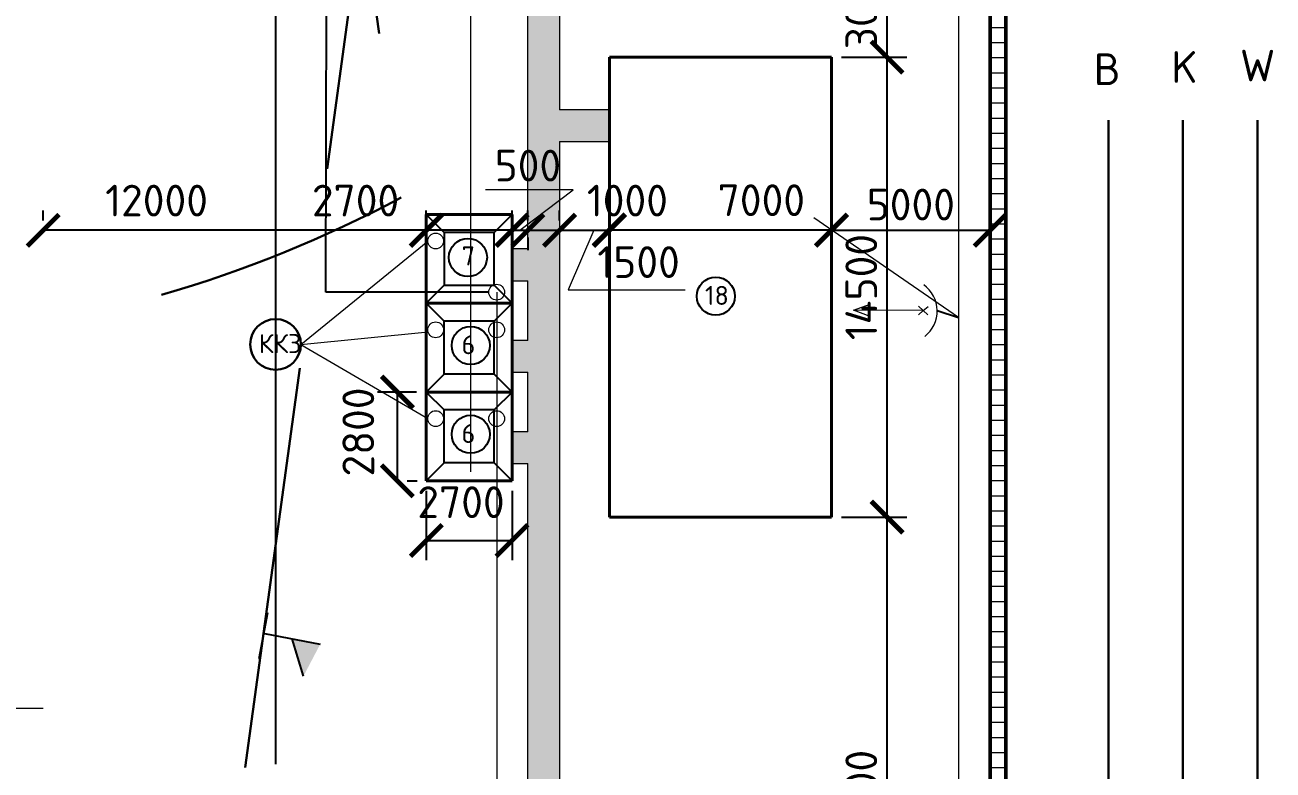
# Model space of a CAD drawing. Header units: millimetres. Extents: x -782 to 10910, y 3841 to 13237.
# Drawn here: x 5849.6 to 5928.3, y 8337.4 to 8384.4 of the extents above; entities that cross this region are included whole.
import ezdxf

# ---------------------------------------------------------------- set-up
doc = ezdxf.new("R2010")
doc.units = ezdxf.units.MM
doc.linetypes.add('штриховая2', pattern=[9.525, 6.35, -3.175])
doc.layers.add('1', color=7, linetype='Continuous')
for name, color, linetype, lineweight in [('желтый', 2, 'Continuous', 30), ('красный', 1, 'Continuous', 30), ('Оbводка', 1, 'Continuous', 90), ('Тонкая 0.3', 140, 'Continuous', 25)]:
    doc.layers.add(name, color=color, linetype=linetype, lineweight=lineweight)
doc.styles.add('2.5', font='isocpeur.ttf', dxfattribs={"height": 2})
doc.styles.add('Isocpeur', font='isocpeur.ttf')
doc.dimstyles.new('М500 стройгенп', dxfattribs={"dimtxt": 2, "dimasz": 2, "dimexe": 1.25, "dimexo": 0.625, "dimtad": 1, "dimlfac": 500, "dimtxsty": '2.5', "dimblk": 'ARCHTICK', "dimcen": 2.5, "dimadec": 0, "dimazin": 0, "dimtfac": 1, "dimtmove": 0, "dimatfit": 3, "dimfxl": 1, "dimarcsym": 0})

# ---------------------------------------------------------------- blocks, each defined once
blk = doc.blocks.new('_ArchTick')
at = {"color": 0, "linetype": 'ByBlock', "const_width": 0.15}
blk.add_lwpolyline([(-0.5, -0.5), (0.5, 0.5)], dxfattribs=at)
blk = doc.blocks.new('*D507')
at = {"color": 0, "lineweight": -2, "transparency": 16777216}
for p, q in [((5880.341, 8371.48), (5878.341, 8371.48)), ((5880.341, 8371.48), (5881.341, 8371.48)), ((5881.341, 8371.48), (5883.341, 8371.48)), ((5880.341, 8371.031), (5880.341, 8370.23)), ((5881.341, 8371.031), (5881.341, 8370.23))]:
    blk.add_line(p, q, dxfattribs=at)
at = {"layer": 'Defpoints', "color": 0, "lineweight": 30, "transparency": 16777216}
for p in [(5880.341, 8371.656), (5881.341, 8371.656), (5881.341, 8371.48)]:
    blk.add_point(p, dxfattribs=at)
at = {"color": 0, "lineweight": -2, "transparency": 16777216, "xscale": 2, "yscale": 2, "zscale": 2}
blk.add_blockref('_ArchTick', (5880.341, 8371.48), dxfattribs=at)
at = {"color": 0, "lineweight": -2, "transparency": 16777216, "xscale": 2, "yscale": 2, "zscale": 2, "rotation": 180}
blk.add_blockref('_ArchTick', (5881.341, 8371.48), dxfattribs=at)
at = {"color": 0, "lineweight": 20, "transparency": 16777216, "insert": (5881.341, 8375.562), "char_height": 2, "attachment_point": 5, "style": '2.5'}
blk.add_mtext('500', dxfattribs=at)
blk = doc.blocks.new('*D508')
at = {"color": 0, "lineweight": -2, "transparency": 16777216}
for p, q in [((5881.341, 8372.105), (5881.341, 8372.73)), ((5883.341, 8372.105), (5883.341, 8372.73)), ((5881.341, 8371.48), (5883.341, 8371.48))]:
    blk.add_line(p, q, dxfattribs=at)
at = {"layer": 'Defpoints', "color": 0, "lineweight": 30, "transparency": 16777216}
for p in [(5881.341, 8371.48), (5883.341, 8371.48), (5883.341, 8371.48)]:
    blk.add_point(p, dxfattribs=at)
at = {"color": 0, "lineweight": -2, "transparency": 16777216, "xscale": 2, "yscale": 2, "zscale": 2, "rotation": 180}
blk.add_blockref('_ArchTick', (5881.341, 8371.48), dxfattribs=at)
at = {"color": 0, "lineweight": -2, "transparency": 16777216, "xscale": 2, "yscale": 2, "zscale": 2}
blk.add_blockref('_ArchTick', (5883.341, 8371.48), dxfattribs=at)
at = {"color": 0, "lineweight": 20, "transparency": 16777216, "insert": (5887.614, 8373.355), "char_height": 2, "attachment_point": 5, "style": '2.5'}
blk.add_mtext('1000', dxfattribs=at)
blk = doc.blocks.new('*D509')
at = {"color": 0, "lineweight": -2, "transparency": 16777216}
for p, q in [((5883.341, 8372.105), (5883.341, 8372.73)), ((5886.478, 8372.105), (5886.478, 8372.73)), ((5883.341, 8371.48), (5886.478, 8371.48))]:
    blk.add_line(p, q, dxfattribs=at)
at = {"layer": 'Defpoints', "color": 0, "lineweight": 30, "transparency": 16777216}
for p in [(5883.341, 8371.48), (5886.478, 8371.48), (5886.478, 8371.48)]:
    blk.add_point(p, dxfattribs=at)
at = {"color": 0, "lineweight": -2, "transparency": 16777216, "xscale": 2, "yscale": 2, "zscale": 2, "rotation": 180}
blk.add_blockref('_ArchTick', (5883.341, 8371.48), dxfattribs=at)
at = {"color": 0, "lineweight": -2, "transparency": 16777216, "xscale": 2, "yscale": 2, "zscale": 2}
blk.add_blockref('_ArchTick', (5886.478, 8371.48), dxfattribs=at)
at = {"color": 0, "lineweight": 20, "transparency": 16777216, "insert": (5888.319, 8369.475), "char_height": 2, "attachment_point": 5, "style": '2.5'}
blk.add_mtext('1500', dxfattribs=at)
blk = doc.blocks.new('*D510')
at = {"color": 0, "lineweight": -2, "transparency": 16777216}
for p, q in [((5886.478, 8372.105), (5886.478, 8372.754)), ((5900.478, 8372.105), (5900.478, 8372.754)), ((5886.478, 8371.504), (5900.478, 8371.504))]:
    blk.add_line(p, q, dxfattribs=at)
at = {"layer": 'Defpoints', "color": 0, "lineweight": 30, "transparency": 16777216}
for p in [(5886.478, 8371.48), (5900.478, 8371.504), (5900.478, 8371.48)]:
    blk.add_point(p, dxfattribs=at)
at = {"color": 0, "lineweight": -2, "transparency": 16777216, "xscale": 2, "yscale": 2, "zscale": 2, "rotation": 180}
blk.add_blockref('_ArchTick', (5886.478, 8371.504), dxfattribs=at)
at = {"color": 0, "lineweight": -2, "transparency": 16777216, "xscale": 2, "yscale": 2, "zscale": 2}
blk.add_blockref('_ArchTick', (5900.478, 8371.504), dxfattribs=at)
at = {"color": 0, "lineweight": 20, "transparency": 16777216, "insert": (5896.056, 8373.379), "char_height": 2, "attachment_point": 5, "style": '2.5'}
blk.add_mtext('7000', dxfattribs=at)
blk = doc.blocks.new('*D469')
at = {"color": 0, "lineweight": -2, "transparency": 16777216}
for p, q in [((5900.478, 8372.105), (5900.478, 8372.73)), ((5910.478, 8372.105), (5910.478, 8372.73)), ((5900.478, 8371.48), (5910.478, 8371.48))]:
    blk.add_line(p, q, dxfattribs=at)
at = {"layer": 'Defpoints', "color": 0, "lineweight": 30, "transparency": 16777216}
for p in [(5900.478, 8371.48), (5910.478, 8371.48), (5910.478, 8371.48)]:
    blk.add_point(p, dxfattribs=at)
at = {"color": 0, "lineweight": -2, "transparency": 16777216, "xscale": 2, "yscale": 2, "zscale": 2, "rotation": 180}
blk.add_blockref('_ArchTick', (5900.478, 8371.48), dxfattribs=at)
at = {"color": 0, "lineweight": -2, "transparency": 16777216, "xscale": 2, "yscale": 2, "zscale": 2}
blk.add_blockref('_ArchTick', (5910.478, 8371.48), dxfattribs=at)
at = {"color": 0, "lineweight": 20, "transparency": 16777216, "insert": (5905.478, 8373.105), "char_height": 2, "attachment_point": 5, "style": '2.5'}
blk.add_mtext('5000', dxfattribs=at)
blk = doc.blocks.new('*D511')
at = {"color": 0, "lineweight": -2, "transparency": 16777216}
for p, q in [((5874.941, 8372.105), (5874.941, 8372.73)), ((5880.341, 8372.105), (5880.341, 8372.73)), ((5880.341, 8371.48), (5874.941, 8371.48))]:
    blk.add_line(p, q, dxfattribs=at)
at = {"layer": 'Defpoints', "color": 0, "lineweight": 30, "transparency": 16777216}
for p in [(5874.941, 8371.48), (5874.941, 8371.48), (5880.341, 8371.48)]:
    blk.add_point(p, dxfattribs=at)
at = {"color": 0, "lineweight": -2, "transparency": 16777216, "xscale": 2, "yscale": 2, "zscale": 2, "rotation": 180}
blk.add_blockref('_ArchTick', (5874.941, 8371.48), dxfattribs=at)
at = {"color": 0, "lineweight": -2, "transparency": 16777216, "xscale": 2, "yscale": 2, "zscale": 2}
blk.add_blockref('_ArchTick', (5880.341, 8371.48), dxfattribs=at)
at = {"color": 0, "lineweight": 20, "transparency": 16777216, "insert": (5870.479, 8373.355), "char_height": 2, "attachment_point": 5, "style": '2.5'}
blk.add_mtext('2700', dxfattribs=at)
blk = doc.blocks.new('*D451')
at = {"color": 0, "lineweight": -2, "transparency": 16777216}
for p, q in [((5850.786, 8372.105), (5850.786, 8372.73)), ((5874.941, 8372.105), (5874.941, 8372.73)), ((5874.941, 8371.48), (5850.786, 8371.48))]:
    blk.add_line(p, q, dxfattribs=at)
at = {"layer": 'Defpoints', "color": 0, "lineweight": 30, "transparency": 16777216}
for p in [(5850.786, 8371.48), (5850.786, 8371.48), (5874.941, 8371.48)]:
    blk.add_point(p, dxfattribs=at)
at = {"color": 0, "lineweight": -2, "transparency": 16777216, "xscale": 2, "yscale": 2, "zscale": 2, "rotation": 180}
blk.add_blockref('_ArchTick', (5850.786, 8371.48), dxfattribs=at)
at = {"color": 0, "lineweight": -2, "transparency": 16777216, "xscale": 2, "yscale": 2, "zscale": 2}
blk.add_blockref('_ArchTick', (5874.941, 8371.48), dxfattribs=at)
at = {"color": 0, "lineweight": 20, "transparency": 16777216, "insert": (5857.938, 8373.355), "char_height": 2, "attachment_point": 5, "style": '2.5'}
blk.add_mtext('12000', dxfattribs=at)
blk = doc.blocks.new('*D489')
at = {"color": 0, "lineweight": -2, "transparency": 16777216}
for p, q in [((5901.103, 8353.4), (5905.232, 8353.4)), ((5903.982, 8317.418), (5903.982, 8353.4)), ((5899.712, 8317.418), (5905.232, 8317.418))]:
    blk.add_line(p, q, dxfattribs=at)
at = {"layer": 'Defpoints', "color": 0, "lineweight": 30, "transparency": 16777216}
for p in [(5900.478, 8353.4), (5903.982, 8353.4), (5899.087, 8317.418)]:
    blk.add_point(p, dxfattribs=at)
at = {"color": 0, "lineweight": -2, "transparency": 16777216, "xscale": 2, "yscale": 2, "zscale": 2}
for p, rotation in [((5903.982, 8353.4), 90), ((5903.982, 8317.418), 270)]:
    blk.add_blockref('_ArchTick', p, dxfattribs=dict(at, rotation=rotation))
at = {"color": 0, "lineweight": 20, "transparency": 16777216, "insert": (5902.357, 8335.409), "char_height": 2, "attachment_point": 5, "rotation": 90, "style": '2.5'}
blk.add_mtext('18000', dxfattribs=at)
blk = doc.blocks.new('*D490')
at = {"color": 0, "lineweight": -2, "transparency": 16777216}
for p, q in [((5901.103, 8382.4), (5905.232, 8382.4)), ((5903.982, 8353.4), (5903.982, 8382.4)), ((5901.103, 8353.4), (5905.232, 8353.4))]:
    blk.add_line(p, q, dxfattribs=at)
at = {"layer": 'Defpoints', "color": 0, "lineweight": 30, "transparency": 16777216}
for p in [(5900.478, 8382.4), (5903.982, 8382.4), (5900.478, 8353.4)]:
    blk.add_point(p, dxfattribs=at)
at = {"color": 0, "lineweight": -2, "transparency": 16777216, "xscale": 2, "yscale": 2, "zscale": 2}
for p, rotation in [((5903.982, 8382.4), 90), ((5903.982, 8353.4), 270)]:
    blk.add_blockref('_ArchTick', p, dxfattribs=dict(at, rotation=rotation))
at = {"color": 0, "lineweight": 20, "transparency": 16777216, "insert": (5902.357, 8367.9), "char_height": 2, "attachment_point": 5, "rotation": 90, "style": '2.5'}
blk.add_mtext('14500', dxfattribs=at)
blk = doc.blocks.new('*D498')
at = {"color": 0, "lineweight": -2, "transparency": 16777216}
for p, q in [((5874.941, 8355.057), (5874.941, 8350.678)), ((5880.341, 8355.057), (5880.341, 8350.678)), ((5874.941, 8351.928), (5880.341, 8351.928))]:
    blk.add_line(p, q, dxfattribs=at)
at = {"layer": 'Defpoints', "color": 0, "lineweight": 30, "transparency": 16777216}
for p in [(5874.941, 8355.682), (5880.341, 8355.682), (5880.341, 8351.928)]:
    blk.add_point(p, dxfattribs=at)
at = {"color": 0, "lineweight": -2, "transparency": 16777216, "xscale": 2, "yscale": 2, "zscale": 2, "rotation": 180}
blk.add_blockref('_ArchTick', (5874.941, 8351.928), dxfattribs=at)
at = {"color": 0, "lineweight": -2, "transparency": 16777216, "xscale": 2, "yscale": 2, "zscale": 2}
blk.add_blockref('_ArchTick', (5880.341, 8351.928), dxfattribs=at)
at = {"color": 0, "lineweight": 20, "transparency": 16777216, "insert": (5877.125, 8354.337), "char_height": 2, "attachment_point": 5, "style": '2.5'}
blk.add_mtext('2700', dxfattribs=at)
blk = doc.blocks.new('*D499')
at = {"color": 0, "lineweight": -2, "transparency": 16777216}
for p, q in [((5874.316, 8361.282), (5871.866, 8361.282)), ((5873.116, 8355.682), (5873.116, 8361.282)), ((5873.741, 8355.682), (5874.366, 8355.682))]:
    blk.add_line(p, q, dxfattribs=at)
at = {"layer": 'Defpoints', "color": 0, "lineweight": 30, "transparency": 16777216}
for p in [(5873.116, 8361.282), (5874.941, 8361.282), (5873.116, 8355.682)]:
    blk.add_point(p, dxfattribs=at)
at = {"color": 0, "lineweight": -2, "transparency": 16777216, "xscale": 2, "yscale": 2, "zscale": 2}
for p, rotation in [((5873.116, 8361.282), 90), ((5873.116, 8355.682), 270)]:
    blk.add_blockref('_ArchTick', p, dxfattribs=dict(at, rotation=rotation))
at = {"color": 0, "lineweight": 20, "transparency": 16777216, "insert": (5870.654, 8358.762), "char_height": 2, "attachment_point": 5, "rotation": 90, "style": '2.5'}
blk.add_mtext('2800', dxfattribs=at)
blk = doc.blocks.new('*D480')
at = {"color": 0, "lineweight": -2, "transparency": 16777216}
for p, q in [((5893.103, 8388.4), (5905.232, 8388.4)), ((5903.982, 8382.4), (5903.982, 8388.4)), ((5901.103, 8382.4), (5905.232, 8382.4))]:
    blk.add_line(p, q, dxfattribs=at)
at = {"layer": 'Defpoints', "color": 0, "lineweight": 30, "transparency": 16777216}
for p in [(5892.478, 8388.4), (5903.982, 8388.4), (5900.478, 8382.4)]:
    blk.add_point(p, dxfattribs=at)
at = {"color": 0, "lineweight": -2, "transparency": 16777216, "xscale": 2, "yscale": 2, "zscale": 2}
for p, rotation in [((5903.982, 8388.4), 90), ((5903.982, 8382.4), 270)]:
    blk.add_blockref('_ArchTick', p, dxfattribs=dict(at, rotation=rotation))
at = {"color": 0, "lineweight": 25, "transparency": 16777216, "insert": (5902.357, 8385.646), "char_height": 2, "attachment_point": 5, "rotation": 90, "style": '2.5'}
blk.add_mtext('3000', dxfattribs=at)

msp = doc.modelspace()

# ---------------------------------------------------------------- hatches: boundary and pattern name
at = {"lineweight": 20}
h = msp.add_hatch(dxfattribs=at)
h.set_pattern_fill('AR-CONC', color=256, scale=0.02)
h.set_pattern_definition([(50, (3400.191, 5197.2084), (3.6436934, -0.3187817), [0.381, -4.191]), (355, (3400.191, 5197.2084), (-0.7048684, 3.821137), [0.3048, -3.3528117]), (100.45144, (3400.4945, 5197.182), (2.938825, 3.502355), [0.3238002, -3.561805]), (46.1842, (3400.191, 5198.2244), (5.421581, -0.8408466), [0.5715, -6.2865]), (96.63556, (3400.6427, 5198.1544), (4.748083, 4.9485225), [0.4857005, -5.342712]), (351.18415, (3400.191, 5198.2244), (4.748083, 4.9485225), [0.457199, -5.029195]), (21, (3400.699, 5197.9704), (3.0322878, -2.045304), [0.381, -4.191]), (326, (3400.699, 5197.9704), (1.2360406, 3.6837593), [0.3048, -3.3528]), (71.451445, (3400.9516, 5197.8), (4.2683284, 1.6384554), [0.3238002, -3.5617988]), (37.5, (3400.1909, 5197.2084), (0.06177207, 1.69110078), [0, -3.31216, 0, -3.4036, 0, -3.3655]), (7.5, (3400.1909, 5197.2084), (1.33639325, 2.0036115), [0, -1.94056, 0, -3.23596, 0, -1.2827]), (327.5, (3399.058, 5197.2084), (2.7118119, -0.1145749), [0, -1.27, 0, -3.9624, 0, -5.2578]), (317.5, (3398.55, 5197.2084), (2.9625836, 0.5085298), [0, -1.651, 0, -2.63144, 0, -3.7338])])
h.paths.add_polyline_path([(5887.087006, 8292.007539), (5886.087006, 8292.007539), (5886.087006, 8296.007529), (5887.087006, 8296.007529), (5887.087006, 8298.007529), (5886.087006, 8298.007529), (5886.087006, 8302.007519), (5887.087006, 8302.007519), (5887.087006, 8304.007519), (5886.087006, 8304.007519), (5886.087006, 8308.007509), (5887.087006, 8308.007509), (5887.087006, 8310.007509), (5886.087006, 8310.007509), (5886.087006, 8313.367497), (5887.087006, 8313.367497), (5887.087006, 8315.367497), (5886.087006, 8315.367497), (5886.087006, 8319.204698), (5884.087006, 8319.204698), (5884.087006, 8292.007539), (5865.376738, 8292.007539), (5865.376738, 8298.617804), (5884.087006, 8298.617804), (5884.087006, 8300.617804), (5881.576711, 8300.617804), (5881.576711, 8301.617688), (5879.576711, 8301.617745), (5879.576711, 8300.617804), (5876.17672, 8300.617804), (5876.17672, 8301.617804), (5874.17672, 8301.617804), (5874.17672, 8300.617804), (5870.776729, 8300.617804), (5870.776729, 8301.617804), (5868.776729, 8301.617804), (5868.776729, 8300.617804), (5865.376738, 8300.617804), (5865.376738, 8301.617804), (5863.376738, 8301.617804), (5863.376738, 8300.617804), (5863.376738, 8298.617804), (5863.376738, 8287.218623), (5865.376738, 8287.218623), (5865.376738, 8290.007539), (5884.087006, 8290.007539), (5884.087006, 8287.218623), (5886.087006, 8287.218623), (5886.087006, 8290.007539), (5887.087006, 8290.007539)])
h.paths.add_polyline_path([(5886.087006, 8321.417619), (5883.340945, 8321.417619), (5883.340945, 8324.154916), (5881.340945, 8324.154916), (5881.340945, 8319.417619), (5884.087006, 8319.417619), (5884.087006, 8319.204698), (5886.087006, 8319.204698)])
h.paths.add_polyline_path([(5883.340945, 8327.745682), (5881.340945, 8327.745682), (5881.340945, 8324.154916), (5883.340945, 8324.154916)])
h.paths.add_polyline_path([(5883.340945, 8377.087223), (5886.478439, 8377.087223), (5886.478439, 8379.087223), (5883.340945, 8379.087223), (5883.340945, 8390.441991), (5881.340945, 8388.848459), (5881.340945, 8370.302227), (5880.340945, 8370.302227), (5880.340945, 8368.302227), (5881.340945, 8368.302227), (5881.340945, 8364.527925), (5880.340945, 8364.527925), (5880.340945, 8363.044328), (5880.340945, 8362.527925), (5881.340945, 8362.527925), (5881.340945, 8358.772619), (5880.340945, 8358.772619), (5880.340945, 8357.444337), (5880.340945, 8356.772619), (5881.340945, 8356.772619), (5881.340945, 8327.745682), (5883.340945, 8327.745682)])
h.paths.add_polyline_path([(5883.340945, 8424.928419), (5881.340945, 8424.928419), (5881.340945, 8422.937649), (5883.340945, 8422.937649)])
h.paths.add_polyline_path([(5883.340945, 8426.919188), (5881.340945, 8426.919188), (5881.340945, 8424.928419), (5883.340945, 8424.928419)])
h.paths.add_polyline_path([(5883.340945, 8454.509089), (5881.340945, 8454.097508), (5881.340945, 8426.919188), (5883.340945, 8426.919188)])
h.paths.add_polyline_path([(5733.876853, 8294.943376), (5736.876848, 8294.943376), (5736.876848, 8297.823371), (5733.876853, 8297.823371)], flags=9)
h.paths.add_polyline_path([(5730.834342, 8485.159773), (5734.074337, 8485.159773), (5734.074337, 8488.039768), (5730.834342, 8488.039768)], flags=9)
h.paths.add_polyline_path([(5604.638496, 8489.503388), (5607.87849, 8489.503388), (5607.87849, 8492.383383), (5604.638496, 8492.383383)], flags=9)
h.paths.add_polyline_path([(5604.578496, 8294.943376), (5607.93849, 8294.943376), (5607.93849, 8297.823371), (5604.578496, 8297.823371)], flags=9)
h.paths.add_polyline_path([(5844.758054, 8294.943376), (5847.998049, 8294.943376), (5847.998049, 8297.823371), (5844.758054, 8297.823371)], flags=9)
h.paths.add_polyline_path([(5864.293735, 8489.503388), (5867.29373, 8489.503388), (5867.29373, 8492.383383), (5864.293735, 8492.383383)], flags=9)
h.paths.add_polyline_path([(5891.099804, 8322.120122), (5895.299804, 8322.120122), (5895.299804, 8326.920122), (5891.099804, 8326.920122)], flags=9)
h.paths.add_polyline_path([(5891.029529, 8326.175798), (5895.229529, 8326.175798), (5895.229529, 8330.975798), (5891.029529, 8330.975798)], flags=9)
h.paths.add_polyline_path([(5581.482617, 8385.056822), (5586.502617, 8385.056822), (5586.502617, 8390.670155), (5581.482617, 8390.670155)], flags=9)
h.paths.add_polyline_path([(5738.631389, 8524.274618), (5743.651389, 8524.274618), (5743.651389, 8529.887951), (5738.631389, 8529.887951)], flags=9)
h.paths.add_polyline_path([(5889.557401, 8419.798741), (5892.757401, 8419.798741), (5892.757401, 8424.598741), (5889.557401, 8424.598741)], flags=9)
h.paths.add_polyline_path([(5889.868241, 8422.755997), (5892.468241, 8422.755997), (5892.468241, 8427.555997), (5889.868241, 8427.555997)], flags=9)
h.paths.add_polyline_path([(5889.721531, 8425.669329), (5892.321531, 8425.669329), (5892.321531, 8430.469329), (5889.721531, 8430.469329)], flags=9)
h.paths.add_polyline_path([(5869.179017, 8362.959089), (5872.539011, 8362.959089), (5872.539011, 8365.839084), (5869.179017, 8365.839084)], flags=9)
h.paths.add_polyline_path([(5869.179017, 8322.827864), (5872.659011, 8322.827864), (5872.659011, 8325.707859), (5869.179017, 8325.707859)], flags=9)
h.paths.add_polyline_path([(5900.569662, 8322.827864), (5903.929656, 8322.827864), (5903.929656, 8325.707859), (5900.569662, 8325.707859)], flags=9)
h.paths.add_polyline_path([(5858.92093, 8509.668248), (5860.960927, 8509.668248), (5860.960927, 8512.548244), (5858.92093, 8512.548244)], flags=9)
h.paths.add_polyline_path([(5892.669562, 8403.496208), (5894.709558, 8403.496208), (5894.709558, 8406.376204), (5892.669562, 8406.376204)], flags=9)
h.paths.add_polyline_path([(5892.238221, 8365.995391), (5894.278218, 8365.995391), (5894.278218, 8368.875386), (5892.238221, 8368.875386)], flags=9)
h.paths.add_polyline_path([(5873.659858, 8306.39476), (5875.219855, 8306.39476), (5875.219855, 8309.274755), (5873.659858, 8309.274755)], flags=25)
h.paths.add_polyline_path([(5863.24078, 8306.698473), (5864.680777, 8306.698473), (5864.680777, 8309.578468), (5863.24078, 8309.578468)], flags=9)
h.paths.add_polyline_path([(5868.259867, 8306.39476), (5869.819864, 8306.39476), (5869.819864, 8309.274755), (5868.259867, 8309.274755)], flags=25)
h.paths.add_polyline_path([(5885.560591, 8479.169689), (5887.360588, 8479.169689), (5887.360588, 8482.049684), (5885.560591, 8482.049684)], flags=9)
h.paths.add_polyline_path([(5892.223824, 8313.354971), (5893.663821, 8313.354971), (5893.663821, 8316.234966), (5892.223824, 8316.234966)], flags=9)
h.paths.add_polyline_path([(5880.250592, 8506.552767), (5882.410589, 8506.552767), (5882.410589, 8509.432762), (5880.250592, 8509.432762)], flags=9)
h.paths.add_polyline_path([(5874.128664, 8390.713393), (5876.16866, 8390.713393), (5876.16866, 8393.593388), (5874.128664, 8393.593388)], flags=9)
h.paths.add_polyline_path([(5869.992225, 8510.914156), (5872.032221, 8510.914156), (5872.032221, 8513.794151), (5869.992225, 8513.794151)], flags=9)
h.paths.add_polyline_path([(5876.873919, 8357.287439), (5878.313916, 8357.287439), (5878.313916, 8360.167434), (5876.873919, 8360.167434)], flags=9)
h.paths.add_polyline_path([(5892.815939, 8290.482334), (5894.015937, 8290.482334), (5894.015937, 8293.362329), (5892.815939, 8293.362329)], flags=9)
h.paths.add_polyline_path([(5886.545426, 8465.380075), (5887.985424, 8465.380075), (5887.985424, 8468.26007), (5886.545426, 8468.26007)], flags=9)
h.paths.add_polyline_path([(5871.930406, 8479.483664), (5873.970403, 8479.483664), (5873.970403, 8482.363659), (5871.930406, 8482.363659)], flags=9)
h.paths.add_polyline_path([(5872.091744, 8463.199398), (5874.131741, 8463.199398), (5874.131741, 8466.079393), (5872.091744, 8466.079393)], flags=9)
h.paths.add_polyline_path([(5872.169106, 8474.252053), (5873.609104, 8474.252053), (5873.609104, 8477.132048), (5872.169106, 8477.132048)], flags=9)
h.paths.add_polyline_path([(5883.965767, 8271.636789), (5885.405765, 8271.636789), (5885.405765, 8274.516785), (5883.965767, 8274.516785)], flags=9)
h.paths.add_polyline_path([(5892.585007, 8302.566433), (5893.785005, 8302.566433), (5893.785005, 8305.446428), (5892.585007, 8305.446428)], flags=9)
h.paths.add_polyline_path([(5892.815939, 8296.482324), (5894.015937, 8296.482324), (5894.015937, 8299.362319), (5892.815939, 8299.362319)], flags=9)
h.paths.add_polyline_path([(5892.223824, 8307.95498), (5893.663821, 8307.95498), (5893.663821, 8310.834975), (5892.223824, 8310.834975)], flags=9)
h.paths.add_polyline_path([(5879.007335, 8307.055073), (5881.047332, 8307.055073), (5881.047332, 8309.935068), (5879.007335, 8309.935068)], flags=25)
h.paths.add_polyline_path([(5876.873919, 8368.48742), (5878.313916, 8368.48742), (5878.313916, 8371.367415), (5876.873919, 8371.367415)], flags=9)
h.paths.add_polyline_path([(5876.873919, 8362.887429), (5878.313916, 8362.887429), (5878.313916, 8365.767425), (5876.873919, 8365.767425)], flags=9)
h.paths.add_polyline_path([(5881.340945, 8422.937649), (5881.340945, 8388.848459), (5883.340945, 8390.441991), (5883.340945, 8422.937649)])
h = msp.add_hatch(dxfattribs=at)
h.set_pattern_fill('ANSI31', color=256, scale=0.3, angle=135)
h.set_pattern_definition([(180, (3400.1909, 5197.2084), (-2e-16, -0.9525), [])])
h.paths.add_polyline_path([(5911.478439, 8529.947465), (5910.478439, 8528.947465), (5910.478439, 8504.218623), (5911.478439, 8504.218623)])
h.paths.add_polyline_path([(5911.478439, 8324.154916), (5910.478439, 8324.154916), (5910.478439, 8287.218623), (5911.478439, 8287.218623)])
h.paths.add_polyline_path([(5911.478439, 8280.218623), (5910.478439, 8280.218623), (5910.478439, 8257.004512), (5911.478439, 8256.004512)])
h.paths.add_polyline_path([(5911.478439, 8327.745682), (5910.478439, 8327.745682), (5910.478439, 8324.154916), (5911.478439, 8324.154916)])
h.paths.add_polyline_path([(5911.478439, 8422.937649), (5910.478439, 8422.937649), (5910.478439, 8327.745682), (5911.478439, 8327.745682)])
h.paths.add_polyline_path([(5911.478439, 8424.928419), (5910.478439, 8424.928419), (5910.478439, 8422.937649), (5911.478439, 8422.937649)])
h.paths.add_polyline_path([(5911.478439, 8426.919188), (5910.478439, 8426.919188), (5910.478439, 8424.928419), (5911.478439, 8424.928419)])
h.paths.add_polyline_path([(5911.478439, 8497.218623), (5910.478439, 8497.218623), (5910.478439, 8489.171424), (5911.478439, 8489.171424)])
h.paths.add_polyline_path([(5910.478439, 8487.54223), (5911.478439, 8487.54223), (5911.478439, 8489.171424), (5910.478439, 8489.171424)])
h.paths.add_polyline_path([(5911.478439, 8485.54223), (5910.478439, 8485.54223), (5910.478439, 8426.919188), (5911.478439, 8426.919188)])
at = {"lineweight": 25}
h = msp.add_hatch(dxfattribs=at)
h.set_pattern_fill('ANSI31', color=256)
h.set_pattern_definition([(45, (6224.832, 3823.4112), (-2.245064, 2.245064), [])])
h.paths.add_polyline_path([(5856.640245, 8287.218623), (5851.10356, 8287.218623), (5851.10356, 8280.218623), (5855.683284, 8280.218623)])
h.paths.add_polyline_path([(5828.993149, 8289.803947), (5829.3066, 8292.102428, -0.033531004), (5826.885802, 8294.218623), (5644.885802, 8294.218623, -0.033546474), (5642.463824, 8292.101528), (5642.777933, 8289.803876, -0.454591532), (5644.594648, 8288.218623), (5827.176956, 8288.218623, -0.454492205)])
h.paths.add_polyline_path([(5855.083238, 8508.464783), (5854.003762, 8508.572082, -0.097320235), (5845.833011, 8504.225194), (5616.088324, 8504.218657), (5614.993138, 8496.207559, -0.071737884), (5621.769746, 8497.218343), (5627.915239, 8497.248061, -0.164269753), (5642.463824, 8492.335718), (5642.777933, 8494.633371, -0.374956444), (5641.394653, 8496.218623, -1), (5644.594648, 8496.218623), (5827.176956, 8496.218623, -1), (5830.376951, 8496.218623, -0.381458001), (5828.957551, 8494.628851), (5829.275519, 8492.281649, -0.164703998), (5843.856365, 8497.218623), (5856.606722, 8497.218623)])
h.paths.add_polyline_path([(5621.135246, 8498.346181, -1), (5621.455245, 8498.346181, -1)], flags=16)
h.paths.add_polyline_path([(5828.957551, 8494.628851, -0.447745786), (5827.176956, 8496.218623), (5644.594648, 8496.218623, -0.454591532), (5642.777933, 8494.633371), (5642.463824, 8492.335718, -0.033546474), (5644.885802, 8490.218623), (5826.915722, 8490.219053, -0.032682346), (5829.275519, 8492.281649)])
h.paths.add_polyline_path([(5756.760596, 8495.621023), (5756.760596, 8502.221023), (5751.960596, 8502.221023), (5751.960596, 8495.621023)], flags=24)
h.paths.add_polyline_path([(5756.760596, 8488.272521), (5756.760596, 8494.872521), (5751.960596, 8494.872521), (5751.960596, 8488.272521)], flags=9)
h.paths.add_polyline_path([(5656.822956, 8488.543623), (5663.022956, 8488.543623), (5663.022956, 8493.343623), (5656.822956, 8493.343623)], flags=9)
at = {"lineweight": 20}
h = msp.add_hatch(dxfattribs=at)
h.set_pattern_fill('AR-CONC', color=256, scale=0.025)
h.set_pattern_definition([(50, (6224.832, 3823.4112), (4.5546167, -0.398477), [0.47625, -5.23875]), (355, (6224.832, 3823.411), (-0.8810855, 4.776421), [0.381, -4.1910146]), (100.45144, (6225.2115, 3823.378), (3.673531, 4.377944), [0.40475, -4.452256]), (46.1842, (6224.832, 3824.681), (6.776976, -1.051058), [0.714375, -7.858125]), (96.63556, (6225.3967, 3824.5936), (5.935103, 6.185653), [0.607126, -6.67839]), (351.18415, (6224.832, 3824.681), (5.935103, 6.185653), [0.571499, -6.286493]), (21, (6225.467, 3824.3637), (3.7903598, -2.55663), [0.47625, -5.23875]), (326, (6225.467, 3824.3637), (1.5450507, 4.604699), [0.381, -4.191]), (71.45144, (6225.7828, 3824.1507), (5.3354105, 2.0480692), [0.40475, -4.4522484]), (37.5, (6224.8319, 3823.4112), (0.0772151, 2.11387597), [0, -4.1402, 0, -4.2545, 0, -4.206875]), (7.5, (6224.832, 3823.4112), (1.6704916, 2.5045144), [0, -2.4257, 0, -4.04495, 0, -1.603375]), (327.5, (6223.4159, 3823.4112), (3.3897649, -0.1432186), [0, -1.5875, 0, -4.953, 0, -6.57225]), (317.5, (6222.781, 3823.4112), (3.7032295, 0.6356623), [0, -2.06375, 0, -3.2893, 0, -4.66725])])
h.paths.add_polyline_path([(5908.478439, 8287.218623), (5856.640245, 8287.218623), (5855.683284, 8280.218623), (5908.478439, 8280.218623)])
edge = h.paths.add_edge_path()
edge.add_line((5856.640245, 8287.218623), (5837.794762, 8287.218623))
edge.add_arc((5837.794762, 8299.219009), 12.000386, 223.86662461, 270, ccw=False)
edge.add_line((5829.143025, 8290.902958), (5828.993149, 8289.803947))
edge.add_arc((5828.776953, 8288.218623), 1.599997, 0, 82.23429528, ccw=False)
edge.add_arc((5828.776953, 8288.218623), 1.599997, -180, 0, ccw=False)
edge.add_line((5827.176956, 8288.218623), (5644.594648, 8288.218623))
edge.add_arc((5642.994651, 8288.218623), 1.599997, -180, 0, ccw=False)
edge.add_arc((5642.994651, 8288.218623), 1.599997, 97.78457087, 180, ccw=False)
edge.add_line((5642.777933, 8289.803876), (5642.627791, 8290.902138))
edge.add_arc((5633.976842, 8299.219009), 12.000386, 270, 316.12794469, ccw=False)
edge.add_line((5633.976842, 8287.218623), (5615.131359, 8287.218623))
edge.add_line((5615.131359, 8287.218623), (5616.08832, 8280.218623))
edge.add_line((5616.08832, 8280.218623), (5855.683284, 8280.218623))
edge.add_line((5855.683284, 8280.218623), (5856.640245, 8287.218623))
edge = h.paths.add_edge_path()
edge.add_arc((5837.794762, 8299.219009), 12.000386, 204.62550124, 223.86662461, ccw=False)
edge.add_line((5826.885802, 8294.218623), (5734.138053, 8294.218623))
edge.add_arc((5733.00416, 8294.611412), 1.199998, 199.10645728, 340.89354272, ccw=False)
edge.add_line((5731.870267, 8294.218623), (5644.885802, 8294.218623))
edge.add_arc((5633.976842, 8299.219009), 12.000386, 316.12794469, 335.37449876, ccw=False)
edge.add_line((5642.627791, 8290.902138), (5642.777933, 8289.803876))
edge.add_arc((5642.994651, 8288.218623), 1.599997, 0, 97.78457087, ccw=False)
edge.add_line((5644.594648, 8288.218623), (5827.176956, 8288.218623))
edge.add_arc((5828.776953, 8288.218623), 1.599997, 82.23429528, 180, ccw=False)
edge.add_line((5828.993149, 8289.803947), (5829.143025, 8290.902958))
edge = h.paths.add_edge_path()
edge.add_line((5855.658453, 8504.218623), (5616.08832, 8504.218623))
edge.add_line((5616.08832, 8504.218623), (5615.131359, 8497.218623))
edge.add_line((5615.131359, 8497.218623), (5633.976842, 8497.218623))
edge.add_arc((5633.976842, 8485.218237), 12.000386, 43.87205531, 90, ccw=False)
edge.add_line((5642.627791, 8493.535109), (5642.777933, 8494.633371))
edge.add_arc((5642.994651, 8496.218623), 1.599997, 180, 262.21542913, ccw=False)
edge.add_arc((5642.994651, 8496.218623), 1.599997, 0, 180, ccw=False)
edge.add_line((5644.594648, 8496.218623), (5827.176956, 8496.218623))
edge.add_arc((5828.776953, 8496.218623), 1.599997, 0, 180, ccw=False)
edge.add_arc((5828.776953, 8496.218623), 1.599997, -83.51900907, 0, ccw=False)
edge.add_line((5828.957551, 8494.628851), (5829.275519, 8492.281649))
edge.add_arc((5888.71728, 8399.527841), 110.1662, 117.53133097, 122.65399107, ccw=False)
edge.add_line((5837.794762, 8497.218623), (5856.606722, 8497.218623))
edge.add_line((5856.606722, 8497.218623), (5855.658453, 8504.218623))
edge = h.paths.add_edge_path()
edge.add_line((5616.08832, 8504.218623), (5606.837425, 8504.218623))
edge.add_line((5606.837425, 8504.218623), (5606.841538, 8496.826054))
edge.add_arc((5609.885802, 8485.218623), 12, 90, 104.69589657, ccw=False)
edge.add_line((5609.885802, 8497.218623), (5615.131359, 8497.218623))
edge.add_line((5615.131359, 8497.218623), (5616.08832, 8504.218623))
edge = h.paths.add_edge_path()
edge.add_line((5829.275519, 8492.281649), (5828.957551, 8494.628851))
edge.add_arc((5828.776953, 8496.218623), 1.599997, 180, 276.48099093, ccw=False)
edge.add_line((5827.176956, 8496.218623), (5644.594648, 8496.218623))
edge.add_arc((5642.994651, 8496.218623), 1.599997, -97.78457087, 0, ccw=False)
edge.add_line((5642.777933, 8494.633371), (5642.627791, 8493.535109))
edge.add_arc((5633.976842, 8485.218237), 12.000386, 24.62550124, 43.87205531, ccw=False)
edge.add_line((5644.885802, 8490.218623), (5729.495671, 8490.218623))
edge.add_arc((5730.081649, 8489.171424), 1.199998, 60.7700888, 119.2299112, ccw=False)
edge.add_line((5730.667626, 8490.218623), (5826.885802, 8490.218623))
edge.add_arc((5829.026069, 8490.155017), 2.141212, 83.30987815, 178.29773268, ccw=False)
h.paths.add_polyline_path([(5730.834342, 8489.503388), (5734.074337, 8489.503388), (5734.074337, 8490.218623), (5730.834342, 8490.218623)])
h.paths.add_polyline_path([(5856.606722, 8497.218623), (5908.478439, 8497.218623), (5908.478439, 8504.218623), (5855.658453, 8504.218623)])
edge = h.paths.add_edge_path()
edge.add_arc((5614.885802, 8480.218623), 24, 109.59180627, 180)
edge.add_line((5590.885802, 8480.218623), (5590.885802, 8304.218623))
edge.add_arc((5614.885802, 8304.218623), 24, 180, 270)
edge.add_line((5614.885802, 8280.218623), (5616.08832, 8280.218623))
edge.add_line((5616.08832, 8280.218623), (5615.131359, 8287.218623))
edge.add_line((5615.131359, 8287.218623), (5609.885802, 8287.218623))
edge.add_arc((5586.915239, 8276.248061), 25.455844, 25.52877937, 64.47122063)
edge.add_line((5597.885802, 8299.218623), (5597.885802, 8485.218623))
edge.add_arc((5609.885802, 8485.218623), 12, 104.69589657, 180, ccw=False)
edge.add_line((5606.841538, 8496.826054), (5606.838198, 8502.829153))
h = msp.add_hatch(dxfattribs=at)
h.set_pattern_fill('ANSI31', color=256, angle=90)
h.set_pattern_definition([(135, (3400.191, 5197.2084), (-2.245064, -2.245064), [])])
h.paths.add_polyline_path([(5644.885802, 8294.218623, -0.084176912), (5642.627791, 8290.902138), (5642.777933, 8289.803876, -0.454591532), (5644.594648, 8288.218623), (5827.176956, 8288.218623, -0.454492205), (5828.993149, 8289.803947), (5829.143025, 8290.902958, -0.084153049), (5826.885802, 8294.218623), (5734.138053, 8294.218623, -0.71189231), (5731.870267, 8294.218623)])
h.paths.add_polyline_path([(5644.594648, 8496.218623, -0.454591532), (5642.777933, 8494.633371), (5642.627791, 8493.535109, -0.084176912), (5644.885802, 8490.218623), (5729.495671, 8490.218623, -0.260759243), (5730.667626, 8490.218623), (5826.885802, 8490.218623, -0.083164554), (5829.110438, 8493.500253), (5828.957551, 8494.628851, -0.447745786), (5827.176956, 8496.218623)])
h.paths.add_polyline_path([(5730.836725, 8489.563777), (5736.236725, 8489.563777), (5736.236725, 8494.363777), (5730.836725, 8494.363777)], flags=9)
h.paths.add_polyline_path([(5864.541376, 8488.917691), (5869.541376, 8488.917691), (5869.541376, 8493.717691), (5864.541376, 8493.717691)], flags=9)
at = {"layer": 'Тонкая 0.3', "ltscale": 5}
msp.add_hatch(color=7, dxfattribs=at).paths.add_polyline_path([(5868.25061, 8345.37937), (5866.490995, 8345.714474), (5867.193445, 8343.36299)])

# ---------------------------------------------------------------- linework, layer by layer
at = {"linetype": 'штриховая2', "lineweight": 30, "ltscale": 4}
for p, q in [((5853.206156, 8522.321154), (5873.36122, 8373.539114)), ((5853.208586, 8262.116631), (5873.535622, 8410.805386))]:
    msp.add_line(p, q, dxfattribs=at)
at = {"lineweight": 50}
msp.add_line((5911.478439, 8485.54223), (5911.478439, 8287.218623), dxfattribs=at)
at = {"color": 240, "lineweight": 20, "true_color": 0xed1f24}
for p, q in [((5908.478439, 8464.764451), (5908.478439, 8259.004509)), ((5877.723473, 8385.966181), (5877.723473, 8356.256998)), ((5908.478439, 8365.988127), (5899.371904, 8372.266777))]:
    msp.add_line(p, q, dxfattribs=at)
at = {"color": 5, "lineweight": 25}
for p, q in [((5868.600376, 8367.576949), (5868.777531, 8425.319198)), ((5878.874929, 8367.576949), (5868.600376, 8367.576949))]:
    msp.add_line(p, q, dxfattribs=at)
at = {"color": 3, "lineweight": 25}
msp.add_line((5865.439589, 8396.121633), (5865.439589, 8337.808497), dxfattribs=at)
at = {"lineweight": 20}
for p, q in [((5881.340945, 8370.302227), (5881.340945, 8392.993254)), ((5883.340945, 8391.460982), (5883.340945, 8379.087223)), ((5886.478439, 8379.087223), (5883.340945, 8379.087223)), ((5883.340945, 8377.087223), (5883.340945, 8321.417619)), ((5883.340945, 8377.087223), (5886.478439, 8377.087223)), ((5884.202971, 8374.026843), (5878.670808, 8374.026843)), ((5880.840945, 8371.479992), (5884.202971, 8374.026843)), ((5885.503527, 8371.479992), (5883.880071, 8367.729992)), ((5881.340945, 8370.302227), (5880.340945, 8370.302227)), ((5880.340945, 8368.302227), (5881.340945, 8368.302227)), ((5881.340945, 8364.527925), (5881.340945, 8368.302227)), ((5883.880071, 8367.729992), (5891.254674, 8367.729992)), ((5881.340945, 8364.527925), (5880.340945, 8364.527925)), ((5880.340945, 8362.527925), (5881.340945, 8362.527925)), ((5881.340945, 8358.772619), (5881.340945, 8362.527925)), ((5881.340945, 8358.772619), (5880.340945, 8358.772619)), ((5880.340945, 8356.772619), (5881.340945, 8356.772619)), ((5881.340945, 8319.417619), (5881.340945, 8356.772619))]:
    msp.add_line(p, q, dxfattribs=at)
at = {"lineweight": 40}
for p, q in [((5886.478439, 8353.399665), (5886.478439, 8382.399665)), ((5886.478439, 8382.399665), (5900.478439, 8382.399665)), ((5900.478439, 8382.399665), (5900.478439, 8353.399665)), ((5880.340945, 8372.482132), (5874.940954, 8372.482132)), ((5874.940954, 8372.482132), (5874.940954, 8366.882142)), ((5880.340945, 8366.882142), (5880.340945, 8372.482132)), ((5880.340945, 8366.882142), (5874.940954, 8366.882142)), ((5874.940954, 8366.882142), (5874.940954, 8361.282151)), ((5874.940954, 8366.882142), (5880.340945, 8366.882142)), ((5880.340945, 8361.282151), (5880.340945, 8366.882142)), ((5874.940954, 8361.282151), (5880.340945, 8361.282151)), ((5880.340945, 8361.282151), (5874.940954, 8361.282151)), ((5874.940954, 8361.282151), (5874.940954, 8355.68216)), ((5874.940954, 8361.282151), (5880.340945, 8361.282151)), ((5880.340945, 8355.68216), (5880.340945, 8361.282151)), ((5874.940954, 8355.68216), (5880.340945, 8355.68216)), ((5900.478439, 8353.399665), (5886.478439, 8353.399665))]:
    msp.add_line(p, q, dxfattribs=at)
at = {"color": 5, "lineweight": 30}
msp.add_line((5917.929712, 8329.345679), (5917.929712, 8378.426516), dxfattribs=at)
at = {"color": 3, "lineweight": 30}
msp.add_line((5922.632834, 8378.426516), (5922.632834, 8325.754913), dxfattribs=at)
at = {"color": 1, "lineweight": 30}
msp.add_line((5927.335956, 8378.426516), (5927.335956, 8255.172654), dxfattribs=at)
at = {"lineweight": 25}
for p, q in [((5874.940954, 8372.482132), (5876.072323, 8371.350763)), ((5880.340945, 8372.482132), (5879.209576, 8371.350763)), ((5879.209576, 8371.350763), (5876.072323, 8371.350763)), ((5876.072323, 8371.350763), (5876.072323, 8368.013511)), ((5879.209576, 8368.013511), (5879.209576, 8371.350763)), ((5880.340945, 8370.302224), (5880.340945, 8368.302227)), ((5874.940954, 8366.882142), (5876.072323, 8368.013511)), ((5876.072323, 8368.013511), (5879.209576, 8368.013511)), ((5880.340945, 8366.882142), (5879.209576, 8368.013511)), ((5874.940954, 8366.882142), (5876.072323, 8365.750773)), ((5880.340945, 8366.882142), (5879.209576, 8365.750773)), ((5879.209576, 8365.750773), (5876.072323, 8365.750773)), ((5876.072323, 8362.41352), (5876.072323, 8365.750773)), ((5879.209576, 8362.41352), (5879.209576, 8365.750773)), ((5880.340945, 8365.044324), (5880.340945, 8363.044328)), ((5874.940954, 8361.282151), (5876.072323, 8362.41352)), ((5879.209576, 8362.41352), (5876.072323, 8362.41352)), ((5880.340945, 8361.282151), (5879.209576, 8362.41352)), ((5874.940954, 8361.282151), (5876.072323, 8360.150782)), ((5880.340945, 8361.282151), (5879.209576, 8360.150782)), ((5879.209576, 8360.150782), (5876.072323, 8360.150782)), ((5876.072323, 8356.813529), (5876.072323, 8360.150782)), ((5879.209576, 8356.813529), (5879.209576, 8360.150782)), ((5880.340945, 8359.444334), (5880.340945, 8357.444337)), ((5874.940954, 8355.68216), (5876.072323, 8356.813529)), ((5879.209576, 8356.813529), (5876.072323, 8356.813529)), ((5880.340945, 8355.68216), (5879.209576, 8356.813529))]:
    msp.add_line(p, q, dxfattribs=at)
at = {"color": 3, "lineweight": 20}
for q in [(5875.028152, 8370.805459), (5875.046768, 8365.070305), (5875.028152, 8359.605478)]:
    msp.add_line((5867.039586, 8364.286141), q, dxfattribs=at)
at = {"color": 5, "lineweight": 20}
msp.add_line((5879.374929, 8367.576949), (5879.374929, 8327.745682), dxfattribs=at)
at = {"color": 1, "lineweight": 25}
msp.add_line((5907.143734, 8366.431069), (5908.478439, 8365.988127), dxfattribs=at)
at = {"linetype": 'штриховая2', "lineweight": 20}
msp.add_line((5850.785802, 8341.318623), (5620.985802, 8341.318623), dxfattribs=at)
at = {"lineweight": 50}
msp.add_lwpolyline([(5910.478439, 8485.54223), (5910.478439, 8287.218623)], dxfattribs=at)
at = {"color": 3, "lineweight": 20}
for centre in [(5875.528152, 8370.805459), (5875.528152, 8365.205469), (5875.528152, 8359.605478)]:
    msp.add_circle(centre, 0.5, dxfattribs=at)
at = {"color": 5, "lineweight": 20}
for centre in [(5879.374929, 8367.576949), (5879.374929, 8365.205469), (5879.374929, 8359.605478)]:
    msp.add_circle(centre, 0.5, dxfattribs=at)
at = {"linetype": 'штриховая2', "lineweight": 30, "ltscale": 4}
msp.add_arc((5835.885802, 8444.218623), 80, 286.23861516, 297.9332575, dxfattribs=at)
at = {"layer": 'желтый', "color": 3}
msp.add_circle((5865.439589, 8364.286141), 1.599997, dxfattribs=at)
at = {"layer": 'красный', "color": 1, "lineweight": 20}
for p, q in [((5901.856891, 8366.454409), (5902.915847, 8366.820333)), ((5906.26674, 8366.418752), (5905.972893, 8366.687142)), ((5906.26674, 8366.418752), (5906.564889, 8366.682355)), ((5902.909561, 8366.042994), (5901.856891, 8366.454409)), ((5906.26674, 8366.418752), (5901.856891, 8366.454409)), ((5906.26674, 8366.418752), (5905.968591, 8366.155149)), ((5906.26674, 8366.418752), (5906.560587, 8366.150363))]:
    msp.add_line(p, q, dxfattribs=at)
msp.add_arc((5905.125061, 8366.391176), 2.019068, 307.53861683, 54.72563763, dxfattribs=at)
at = {"layer": 'Оbводка', "color": 0, "lineweight": -2}
for centre in [(5877.565667, 8369.767038), (5893.186427, 8367.327457), (5877.738871, 8364.218209), (5877.738871, 8358.618218)]:
    msp.add_circle(centre, 1.199998, dxfattribs=at)
at = {"layer": 'Тонкая 0.3', "color": 7, "ltscale": 5}
for p, q in [((5864.938371, 8347.351364), (5864.389289, 8344.468159)), ((5864.73138, 8346.049578), (5868.25061, 8345.37937)), ((5867.193445, 8343.36299), (5866.490995, 8345.714474))]:
    msp.add_line(p, q, dxfattribs=at)

# ---------------------------------------------------------------- texts
at = {"lineweight": 40, "width": 15.99997333, "attachment_point": 5, "style": 'Isocpeur'}
for s, insert, char_height in [('В', (5917.838972, 8381.638677), 2), ('K', (5922.71619, 8381.777268), 2), ('W', (5927.339044, 8381.869557), 2), ('7', (5877.593917, 8369.867418), 1.199998), ('18', (5893.258219, 8367.375389), 1.199998), ('6', (5877.593917, 8364.267427), 1.199998), ('6', (5877.593917, 8358.667436), 1.199998)]:
    msp.add_mtext(s, dxfattribs=dict(at, insert=insert, char_height=char_height))
at = {"layer": '1', "color": 3, "insert": (5864.384615, 8364.939086), "char_height": 1.199998, "width": 335.51997649, "attachment_point": 1, "style": 'Isocpeur'}
msp.add_mtext('КК3', dxfattribs=at)

# ---------------------------------------------------------------- dimensions: what is measured, and where the dimension line sits
at = {"lineweight": 25}
dim = msp.add_linear_dim(base=(5903.982016, 8388.399665), p1=(5900.478439, 8382.399665), p2=(5892.478439, 8388.399665), angle=90, dimstyle='М500 стройгенп', override={"dimtmove": 2}, dxfattribs=at)
dim.commit()
dim.dimension.update_dxf_attribs({"geometry": '*D480', "text_midpoint": (5902.357016, 8385.646473), "dimtype": 160})
at = {"lineweight": 20}
dim = msp.add_linear_dim(base=(5903.982016, 8382.399665), p1=(5900.478439, 8353.399665), p2=(5900.478439, 8382.399665), angle=90, dimstyle='М500 стройгенп', dxfattribs=at)
dim.commit()
dim.dimension.update_dxf_attribs({"geometry": '*D490', "text_midpoint": (5902.357016, 8367.899665)})
for base, p1, p2, override, picture, middle in [((5881.340945, 8371.479992), (5880.340945, 8371.656276), (5881.340945, 8371.656276), {"dimtxt": 2, "dimtmove": 2}, '*D507', (5881.340945, 8375.561793)), ((5874.940954, 8371.479992), (5880.340945, 8371.479992), (5874.940954, 8371.479992), {"dimtxt": 2, "dimtmove": 2}, '*D511', (5870.479276, 8373.354992)), ((5883.340945, 8371.479992), (5881.340945, 8371.479992), (5883.340945, 8371.479992), {"dimtxt": 2, "dimtmove": 2}, '*D508', (5887.613972, 8373.354992)), ((5900.478439, 8371.503858), (5886.478439, 8371.479992), (5900.478439, 8371.479992), {"dimtxt": 2, "dimtmove": 2}, '*D510', (5896.056195, 8373.378858)), ((5880.340945, 8351.927804), (5874.940954, 8355.68216), (5880.340945, 8355.68216), {"dimtmove": 2}, '*D498', (5877.125249, 8354.337316))]:
    dim = msp.add_linear_dim(base=base, p1=p1, p2=p2, dimstyle='М500 стройгенп', override=override, dxfattribs=at)
    dim.commit()
    dim.dimension.update_dxf_attribs({"geometry": picture, "text_midpoint": middle, "dimtype": 160})
for base, p1, p2, text, picture, middle in [((5850.785802, 8371.479992), (5874.940954, 8371.479992), (5850.785802, 8371.479992), '12000', '*D451', (5857.937642, 8373.354992)), ((5886.478439, 8371.479992), (5883.340945, 8371.479992), (5886.478439, 8371.479992), '1500', '*D509', (5888.319004, 8369.474782))]:
    dim = msp.add_linear_dim(base=base, p1=p1, p2=p2, text=text, dimstyle='М500 стройгенп', override={"dimtxt": 2, "dimtmove": 2}, dxfattribs=at)
    dim.commit()
    dim.dimension.update_dxf_attribs({"geometry": picture, "text_midpoint": middle, "dimtype": 160})
dim = msp.add_linear_dim(base=(5910.478439, 8371.479992), p1=(5900.478439, 8371.479992), p2=(5910.478439, 8371.479992), dimstyle='М500 стройгенп', override={"dimtxt": 2}, dxfattribs=at)
dim.commit()
dim.dimension.update_dxf_attribs({"geometry": '*D469', "text_midpoint": (5905.478439, 8373.104992)})
dim = msp.add_linear_dim(base=(5873.115739, 8361.282151), p1=(5873.115739, 8355.68216), p2=(5874.940954, 8361.282151), angle=90, dimstyle='М500 стройгенп', override={"dimtmove": 2}, dxfattribs=at)
dim.commit()
dim.dimension.update_dxf_attribs({"geometry": '*D499', "text_midpoint": (5870.65399, 8358.762344), "dimtype": 160})
dim = msp.add_linear_dim(base=(5903.982016, 8353.399665), p1=(5899.086986, 8317.417619), p2=(5900.478439, 8353.399665), angle=90, text='18000', dimstyle='М500 стройгенп', dxfattribs=at)
dim.commit()
dim.dimension.update_dxf_attribs({"geometry": '*D489', "text_midpoint": (5902.357016, 8335.408642)})

doc.saveas('drawing.dxf')
